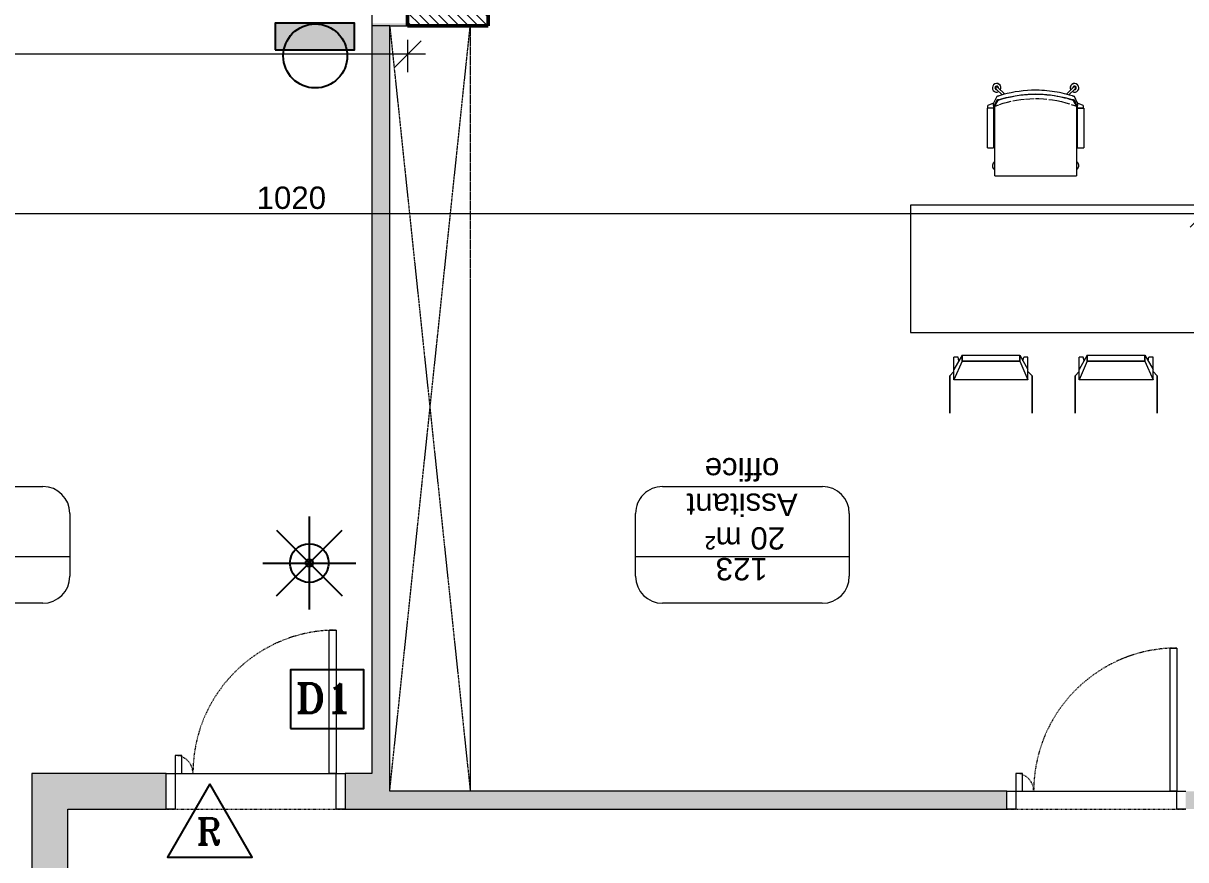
# Model space of a CAD drawing. Header units: centimetres. Extents: x -5566 to 5867, y -120 to 4683.
# Drawn here: x -3425 to -2775, y 3702 to 4169 of the extents above; entities that cross this region are included whole.
import ezdxf
from ezdxf.enums import TextEntityAlignment as Align

# ---------------------------------------------------------------- set-up
doc = ezdxf.new("R2010")
doc.units = ezdxf.units.CM
doc.linetypes.add('Dash', pattern=[0.6, 0.3, -0.3])
doc.linetypes.add('Hidden_2', pattern=[0.6, 0.4, -0.2])
for name, color, linetype, lineweight in [('A-ANNO-DIMS', 211, 'Continuous', 5), ('A-AREA-IDEN', 2, 'Continuous', 5), ('A-DOOR', 31, 'Continuous', 13), ('A-DOOR-FRAM', 31, 'Continuous', 15), ('A-DOOR-HDLN', 31, 'Dash', 15), ('A-FLOR-OVHD', 1, 'Hidden_2', 18), ('A-WALL', 113, 'Continuous', 13), ('A-WALL-PATT', 111, 'Continuous', 20), ('G-IMPT', 8, 'Continuous', 13), ('I-FURN', 30, 'Continuous', 13), ('I-WALL', 2, 'Continuous', 13), ('S-COLS', 52, 'Continuous', 13)]:
    doc.layers.add(name, color=color, linetype=linetype, lineweight=lineweight)
doc.layers.add('sps-security', color=7, linetype='Continuous', true_color=0xff0f4b)
doc.styles.add('Arial', font='arial.ttf', dxfattribs={"height": 12.5})
doc.styles.add('ROMANT', font='romant__.ttf', dxfattribs={"oblique": 20, "height": 2})
doc.dimstyles.new('100_200_2_5mm_Arial_cm', dxfattribs={"dimscale": 30.48, "dimtxt": 12.753242, "dimasz": 0.492126, "dimexe": 0.328084, "dimexo": 0.0625, "dimgap": 0.082021, "dimtad": 1, "dimdec": 0, "dimzin": 0, "dimdsep": 46, "dimtxsty": 'Arial', "dimblk1": 'OBLIQUE', "dimblk2": 'OBLIQUE', "dimsah": 1, "dimcen": 0.09, "dimdle": 0.328084, "dimazin": 0, "dimtfac": 1, "dimtdec": 4, "dimtix": 1, "dimtmove": 0, "dimatfit": 3, "dimfxl": 0.328084, "dimfxlon": 1, "dimtvp": 1, "dimtolj": 1, "dimtzin": 0, "dimlwd": 15, "dimlwe": 15, "dimarcsym": 2})

# ---------------------------------------------------------------- blocks, each defined once
blk = doc.blocks.new('AR_Structural_Columns_Concrete_Rec - 450 x 450mm-V1-Level _9_00')
at = {"layer": 'S-COLS'}
h = blk.add_hatch(dxfattribs=at)
h.set_pattern_fill('FP_3', color=8, style=0, pattern_type=2)
h.set_pattern_definition([(315, (-1797.5, 0), (2.6516504, 2.6516504), [])])
h.paths.add_polyline_path([(-22.5, 3.86), (-22.5, -22.5), (22.5, -22.5), (22.5, 22.5), (-22.5, 22.5)], flags=0)
at = {"layer": 'S-COLS', "lineweight": 50}
for p, q in [((22.5, 22.5), (-22.5, 22.5)), ((-22.5, 22.5), (-22.5, -22.5)), ((22.5, -22.5), (22.5, 22.5)), ((-22.5, -22.5), (22.5, -22.5))]:
    blk.add_line(p, q, dxfattribs=at)
blk = doc.blocks.new('AR_FUR_Chair_Office - AR_FUR_Chair_Office-V99-Level _9_00')
at = {"layer": 'I-FURN'}
for p, q in [((-22.17, 22.06), (-22.06, 22.17)), ((-18.66, 17.76), (-22.17, 21.27)), ((-21.27, 22.17), (-17.25, 18.15)), ((17.25, 18.15), (21.27, 22.17)), ((22.17, 21.27), (18.66, 17.76)), ((22.06, 22.17), (22.17, 22.06)), ((-23.5, 13.21), (-26.67, 11.94)), ((-21.65, 16.89), (-23.5, 13.21)), ((-21.65, 14.8), (-23.5, 11.11)), ((-23.5, 11.94), (-23.5, 13.21)), ((23.5, 13.21), (21.65, 16.89)), ((23.5, 11.11), (21.65, 14.8)), ((26.67, 11.94), (23.5, 13.21)), ((23.5, 13.21), (23.5, 11.94)), ((-23.5, 10.32), (-26.99, 10.32)), ((-26.99, 10.16), (-26.99, 10.32)), ((-26.99, -6.79), (-26.99, 10.16)), ((-26.67, 10.67), (-26.67, 11.94)), ((-26.67, 10.32), (-26.67, 10.67)), ((-23.5, 10.32), (-26.67, 10.32)), ((-23.5, 11.94), (-23.5, 11.11)), ((-22.91, 11.11), (-23.5, 11.11)), ((-23.5, 11.11), (-23.5, 10.32)), ((-23.5, 10.32), (-23.5, 10.16)), ((-23.5, 10.16), (-23.5, -6.79)), ((-22.86, 11.11), (-22.91, 11.11)), ((-22.86, 11.11), (-22.89, 11.11)), ((-22.86, 7.93), (-22.86, 11.14)), ((-22.86, 11.11), (-22.86, 11.11)), ((-22.86, -16.18), (-22.86, 7.93)), ((-22.64, 11.55), (-20.59, 12.29)), ((22.86, 11.14), (22.86, 7.93)), ((22.89, 11.11), (22.86, 11.11)), ((22.91, 11.11), (22.86, 11.11)), ((22.86, 11.11), (22.86, 11.11)), ((22.86, 7.93), (22.86, -16.18)), ((23.5, 11.11), (22.91, 11.11)), ((23.5, 11.11), (23.5, 11.94)), ((23.5, 10.32), (23.5, 11.11)), ((26.99, 10.32), (23.5, 10.32)), ((23.5, 10.16), (23.5, 10.32)), ((23.5, 10.32), (26.67, 10.32)), ((23.5, -6.79), (23.5, 10.16)), ((26.67, 11.94), (26.67, 10.67)), ((26.67, 10.67), (26.67, 10.32)), ((26.99, 10.32), (26.99, 10.16)), ((26.99, 10.16), (26.99, -6.79)), ((-23.5, -4.13), (-22.86, -4.13)), ((22.86, -4.13), (23.5, -4.13)), ((-26.99, -9.43), (-26.99, -6.79)), ((-26.99, -11.46), (-26.99, -9.43)), ((-26.99, -11.72), (-26.99, -11.46)), ((-26.99, -11.72), (-23.5, -11.78)), ((-23.5, -6.79), (-23.5, -9.43)), ((-23.5, -9.43), (-23.5, -11.51)), ((-23.5, -11.51), (-23.5, -11.77)), ((23.5, -9.43), (23.5, -6.79)), ((23.5, -11.51), (23.5, -9.43)), ((23.5, -11.77), (23.5, -11.51)), ((23.5, -11.78), (26.99, -11.72)), ((26.99, -6.79), (26.99, -9.43)), ((26.99, -9.43), (26.99, -11.46)), ((26.99, -11.46), (26.99, -11.72)), ((-22.86, -17), (-22.86, -16.18)), ((-22.86, -24.73), (-22.86, -17)), ((22.86, -16.18), (22.86, -17)), ((22.86, -17), (22.86, -24.73)), ((-22.86, -27.04), (-22.86, -24.73)), ((22.86, -24.73), (22.86, -27.04)), ((-22.86, -27.5), (-22.86, -27.04)), ((-22.86, -27.5), (22.86, -27.5)), ((22.86, -27.04), (22.86, -27.5))]:
    blk.add_line(p, q, dxfattribs=at)
at = {"layer": 'I-FURN', "flags": 128}
for points in [[(-22.17, 22.06), (-22.25, 21.96), (-22.3, 21.85), (-22.33, 21.73), (-22.33, 21.6), (-22.3, 21.48), (-22.25, 21.37), (-22.17, 21.27)], [(-21.27, 22.17), (-21.37, 22.25), (-21.48, 22.3), (-21.6, 22.33), (-21.73, 22.33), (-21.85, 22.3), (-21.96, 22.25), (-22.06, 22.17)], [(22.06, 22.17), (21.96, 22.25), (21.85, 22.3), (21.73, 22.33), (21.6, 22.33), (21.48, 22.3), (21.37, 22.25), (21.27, 22.17)], [(22.17, 21.27), (22.25, 21.37), (22.3, 21.48), (22.33, 21.6), (22.33, 21.73), (22.3, 21.85), (22.25, 21.96), (22.17, 22.06)], [(-22.85, 11.12), (-22.24, 12.35), (-21.63, 13.57), (-21.02, 14.79)], [(-20.97, 17.08), (-21.23, 17.05), (-21.44, 17), (-21.58, 16.95), (-21.65, 16.89)], [(-20.97, 14.99), (-21.23, 14.96), (-21.44, 14.91), (-21.58, 14.86), (-21.65, 14.8)], [(-20.39, 15.18), (-20.64, 15.1), (-20.87, 15.01)], [(-20.39, 15.18), (-16.4, 16.31), (-12.36, 17.18), (-8.26, 17.81), (-4.14, 18.19), (0, 18.32), (4.14, 18.19), (8.26, 17.81), (12.36, 17.18), (16.4, 16.31), (20.39, 15.18)], [(-20.19, 12.43), (-18.08, 13.11), (-15.64, 13.78), (-13.69, 14.24)], [(-12.7, 14.45), (-10.7, 14.83), (-8.2, 15.21), (-6.28, 15.42)], [(-5.61, 15.5), (-3.16, 15.67), (-0.87, 15.74)], [(0, 15.74), (1.89, 15.72), (4.42, 15.59), (6.32, 15.42)], [(7.32, 15.31), (9.44, 15.04), (11.93, 14.61), (14.41, 14.08), (16.85, 13.46), (18.95, 12.83)], [(20.87, 15.01), (20.64, 15.1), (20.39, 15.18)], [(21.65, 16.89), (21.58, 16.95), (21.44, 17), (21.23, 17.05), (20.97, 17.08)], [(21.65, 14.8), (21.58, 14.86), (21.44, 14.91), (21.23, 14.96), (20.97, 14.99)], [(21.02, 14.79), (21.63, 13.57), (22.24, 12.35), (22.85, 11.12)], [(19.89, 12.52), (21.67, 11.92), (22.64, 11.55)]]:
    blk.add_lwpolyline(points, dxfattribs=at)
at = {"layer": 'I-FURN'}
for centre, radius, start, end in [((-21.77, 21.77), 2.41, 135, 299.67056), ((-21.77, 21.77), 2.4, 135, 299.57686), ((-21.77, 21.77), 2.41, 330.32944, 135), ((-21.77, 21.77), 2.4, 330.42314, 135), ((-21.77, 21.77), 1, 135, 275), ((-21.77, 21.77), 1, 355, 135), ((-21.77, 21.77), 0.555, 135, 176.57329), ((-21.77, 21.77), 0.555, 93.42671, 135), ((21.77, 21.77), 2.41, 45, 209.67056), ((21.77, 21.77), 2.4, 45, 209.57686), ((21.77, 21.77), 2.41, 240.32944, 45), ((21.77, 21.77), 2.4, 240.42314, 45), ((21.77, 21.77), 1, 45, 185), ((21.77, 21.77), 1, 265, 45), ((21.77, 21.77), 0.555, 45, 86.57329), ((21.77, 21.77), 0.555, 3.42671, 45), ((-22.86, 13.21), 0.635, 127.5514, 180), ((22.86, 13.21), 0.635, 360, 52.4486), ((-22.91, 11.43), 0.317, 270, 280.55614), ((22.91, 11.43), 0.317, 259.44386, 270), ((-21.77, -21.77), 2.41, 117, 225), ((-21.77, -21.77), 2.4, 117, 225), ((-21.77, -21.77), 2.41, 225, 243.08127), ((-21.77, -21.77), 2.4, 225, 242.91009), ((21.77, -21.77), 2.4, 315, 63), ((21.77, -21.77), 2.41, 315, 63), ((21.77, -21.77), 2.4, 297.08991, 315), ((21.77, -21.77), 2.41, 296.91873, 315)]:
    blk.add_arc(centre, radius, start, end, dxfattribs=at)
for points, knots in [([(20.39, 17.28), (16.73, 18.43), (9.22, 20.11), (-4.62, 20.82), (-14.54, 19.12), (-20.39, 17.28)], [-1, -1, -1, -1, -0.722222, -0.444444, 0, 0, 0, 0]), ([(-20.39, 15.08), (-14.54, 16.92), (-4.62, 18.62), (9.22, 17.92), (16.73, 16.23), (20.39, 15.08)], [0, 0, 0, 0, 0.444444, 0.722222, 1, 1, 1, 1])]:
    blk.add_open_spline(points, degree=3, knots=knots, dxfattribs=at)
for points in [[(-23.42, 13.51), (-23.42, 13.5), (-23.43, 13.49), (-23.43, 13.49)], [(-23.33, 13.63), (-23.34, 13.62), (-23.34, 13.62), (-23.35, 13.61)], [(-21.02, 14.79), (-21.02, 14.8), (-21, 14.81), (-20.97, 14.83), (-20.95, 14.84)], [(-20.87, 17.11), (-20.89, 17.1), (-20.92, 17.09), (-20.95, 17.09), (-20.97, 17.08)], [(-20.87, 15.01), (-20.89, 15.01), (-20.92, 15), (-20.95, 14.99), (-20.97, 14.99)], [(-20.95, 14.84), (-20.93, 14.86), (-20.88, 14.89), (-20.78, 14.94), (-20.66, 14.98), (-20.53, 15.03), (-20.44, 15.07), (-20.39, 15.08)], [(-20.39, 17.28), (-20.47, 17.25), (-20.64, 17.2), (-20.79, 17.14), (-20.87, 17.11)], [(20.87, 17.11), (20.79, 17.14), (20.64, 17.2), (20.47, 17.25), (20.39, 17.28)], [(20.39, 15.08), (20.44, 15.07), (20.53, 15.03), (20.66, 14.98), (20.78, 14.94), (20.88, 14.89), (20.93, 14.86), (20.95, 14.84)], [(20.97, 17.08), (20.95, 17.09), (20.92, 17.09), (20.89, 17.1), (20.87, 17.11)], [(20.97, 14.99), (20.95, 14.99), (20.92, 15), (20.89, 15.01), (20.87, 15.01)], [(20.95, 14.84), (20.97, 14.83), (21, 14.81), (21.02, 14.8), (21.02, 14.79)], [(23.35, 13.61), (23.34, 13.62), (23.34, 13.62), (23.33, 13.63)], [(23.43, 13.49), (23.43, 13.49), (23.42, 13.5), (23.42, 13.51)], [(-22.86, 11.12), (-22.86, 11.12), (-22.86, 11.12), (-22.85, 11.12)], [(22.85, 11.12), (22.86, 11.12), (22.86, 11.12), (22.86, 11.12)]]:
    blk.add_open_spline(points, degree=3, dxfattribs=at)
blk = doc.blocks.new('AR_FUR_Desk_Office - 160_70-376127-Level _9_00')
at = {"layer": 'I-FURN'}
for p, q in [((156.2, 73.1), (-3.8, 73.1)), ((-3.8, 73.1), (-3.8, 1.83)), ((156.2, 1.83), (156.2, 73.1)), ((-3.8, 1.83), (156.2, 1.83))]:
    blk.add_line(p, q, dxfattribs=at)
blk = doc.blocks.new('AR_FUR_Chair_Armless - 12ZSTG16_dwg-385050-Level _9_00')
at = {"layer": 'G-IMPT', "lineweight": 5}
for p, q in [((-57.45, 16.09), (-49.41, 20.68)), ((-57.45, 16.09), (-49.41, 20.68)), ((-56.3, 20.68), (-56.3, 18.38)), ((-49.41, 20.68), (-56.3, 20.68)), ((-54.01, 16.09), (-43.66, 20.68)), ((-54.01, 16.09), (-43.66, 20.68)), ((-43.66, 20.68), (-49.41, 20.68)), ((-48.26, 20.68), (-45.96, 22.98)), ((-45.96, 22.98), (-48.26, 20.68)), ((-45.96, 22.98), (-25, 22.98)), ((-25, 22.98), (-45.96, 22.98)), ((-43.66, 20.68), (-43.66, -20.68)), ((-57.45, -16.09), (-57.45, 16.09)), ((-57.45, 16.09), (-54.01, 16.09)), ((-57.45, -16.09), (-57.45, 16.09)), ((-54.01, 16.09), (-57.45, 16.09)), ((-54.3, 17.89), (-56.3, 18.38)), ((-54.01, -16.09), (-54.01, 16.09)), ((-54.01, 16.09), (-54.01, -16.09)), ((-57.45, -16.09), (-54.01, -16.09)), ((-57.45, -16.09), (-49.41, -20.68)), ((-54.01, -16.09), (-57.45, -16.09)), ((-57.45, -16.09), (-49.41, -20.68)), ((-54.3, -17.89), (-56.3, -18.38)), ((-56.3, -18.38), (-56.3, -20.68)), ((-54.01, -16.09), (-43.66, -20.68)), ((-54.01, -16.09), (-43.66, -20.68)), ((-49.41, -20.68), (-56.3, -20.68)), ((-43.66, -20.68), (-49.41, -20.68)), ((-45.96, -22.98), (-48.26, -20.68)), ((-45.96, -22.98), (-48.26, -20.68)), ((-45.96, -22.98), (-25, -22.98)), ((-25, -22.98), (-45.96, -22.98))]:
    blk.add_line(p, q, dxfattribs=at)
blk = doc.blocks.new('AR_FUR_Chair_Armless - AR_FUR_Chair_Armless-385056-Level _9_00')
blk.add_blockref('AR_FUR_Chair_Armless - 12ZSTG16_dwg-385050-Level _9_00', (0, 0))
blk = doc.blocks.new('AR_Ext_Alum_Dbl_Hinge - W100H240-1562665-Level _9_00')
at = {"layer": 'A-DOOR', "lineweight": 15}
for p, q in [((41.2, 5), (41.2, 85)), ((41.2, 85), (45, 85)), ((45, 85), (45, 5)), ((-41.2, 15), (-45, 15)), ((-45, 15), (-45, 5)), ((-41.2, 5), (-41.2, 15)), ((45, 5), (41.2, 5))]:
    blk.add_line(p, q, dxfattribs=at)
at = {"layer": 'A-DOOR'}
for p, q in [((-50, 5), (-45, 5)), ((-45, 5), (-45, -5)), ((-45, -5), (-50, -5))]:
    blk.add_line(p, q, dxfattribs=at)
at = {"layer": 'A-DOOR', "linetype": 'Dash'}
for centre, radius, start, end in [((45, 5), 80, 90, 180), ((-45, 5), 10, 0, 90)]:
    blk.add_arc(centre, radius, start, end, dxfattribs=at)
at = {"layer": 'A-DOOR-FRAM', "lineweight": 13}
blk.add_line((-45, 5), (45, 5), dxfattribs=at)
at = {"layer": 'A-DOOR-FRAM'}
for p, q in [((45, -5), (45, 5)), ((45, 5), (50, 5)), ((50, -5), (45, -5))]:
    blk.add_line(p, q, dxfattribs=at)
at = {"layer": 'A-DOOR-HDLN'}
for p, q in [((-50, 5), (50, 5)), ((-50, -5), (50, -5))]:
    blk.add_line(p, q, dxfattribs=at)
blk = doc.blocks.new('AR_Ext_Alum_Dbl_Hinge - W100H240-1604147-Level _9_00')
at = {"layer": 'A-DOOR', "lineweight": 15}
for p, q in [((41.2, 10), (41.2, 90)), ((41.2, 90), (45, 90)), ((45, 90), (45, 10)), ((-41.2, 20), (-45, 20)), ((-45, 20), (-45, 10)), ((-41.2, 10), (-41.2, 20)), ((45, 10), (41.2, 10))]:
    blk.add_line(p, q, dxfattribs=at)
at = {"layer": 'A-DOOR'}
for p, q in [((-50, 10), (-45, 10)), ((-45, 10), (-45, -10)), ((-45, -10), (-50, -10))]:
    blk.add_line(p, q, dxfattribs=at)
at = {"layer": 'A-DOOR', "linetype": 'Dash'}
for centre, radius, start, end in [((45, 10), 80, 90, 180), ((-45, 10), 10, 0, 90)]:
    blk.add_arc(centre, radius, start, end, dxfattribs=at)
at = {"layer": 'A-DOOR-FRAM', "lineweight": 13}
blk.add_line((-45, 10), (45, 10), dxfattribs=at)
at = {"layer": 'A-DOOR-FRAM'}
for p, q in [((45, -10), (45, 10)), ((45, 10), (50, 10)), ((50, -10), (45, -10))]:
    blk.add_line(p, q, dxfattribs=at)
at = {"layer": 'A-DOOR-HDLN'}
for p, q in [((-50, 10), (50, 10)), ((-50, -10), (50, -10))]:
    blk.add_line(p, q, dxfattribs=at)
blk = doc.blocks.new('_Oblique')
at = {"color": 0, "linetype": 'ByBlock', "lineweight": -2}
blk.add_line((-0.5, -0.5), (0.5, 0.5), dxfattribs=at)
blk = doc.blocks.new('DIMBLOCK86-Level _9_00')
at = {"layer": 'A-ANNO-DIMS', "color": 0, "lineweight": 15, "transparency": 16777216}
for p, q in [((-2765, 4054.95), (-2765, 4073.05)), ((-2755, 4054.95), (-2755, 4073.05)), ((-2765, 4063.05), (-2780, 4063.05)), ((-2755, 4063.05), (-2765, 4063.05)), ((-2755, 4063.05), (-2740, 4063.05))]:
    blk.add_line(p, q, dxfattribs=at)
at = {"layer": 'Defpoints', "color": 0, "transparency": 16777216}
for p in [(-2765, 4063.05), (-2765, 4053.05), (-2755, 4053.05)]:
    blk.add_point(p, dxfattribs=at)
at = {"layer": 'A-ANNO-DIMS', "color": 0, "lineweight": 15, "transparency": 16777216, "xscale": 15, "yscale": 15, "zscale": 15}
blk.add_blockref('_Oblique', (-2765, 4063.05), dxfattribs=at)
at = {"layer": 'A-ANNO-DIMS', "color": 0, "lineweight": 15, "transparency": 16777216, "xscale": 15, "yscale": 15, "zscale": 15, "rotation": 180}
blk.add_blockref('_Oblique', (-2755, 4063.05), dxfattribs=at)
at = {"layer": 'A-ANNO-DIMS', "color": 0, "lineweight": 15, "transparency": 16777216, "insert": (-2760, 4071.93), "char_height": 12.5, "width": 23.0736, "attachment_point": 5, "style": 'Arial'}
blk.add_mtext('\\A1;10', dxfattribs=at)
blk = doc.blocks.new('DIMBLOCK87-Level _9_00')
at = {"layer": 'A-ANNO-DIMS', "color": 0, "lineweight": 15, "transparency": 16777216}
for p, q in [((-3785, 4054.95), (-3785, 4073.05)), ((-2765, 4054.95), (-2765, 4073.05)), ((-2755, 4063.05), (-3795, 4063.05))]:
    blk.add_line(p, q, dxfattribs=at)
at = {"layer": 'Defpoints', "color": 0, "transparency": 16777216}
for p in [(-3785, 4063.05), (-3785, 4053.05), (-2765, 4053.05)]:
    blk.add_point(p, dxfattribs=at)
at = {"layer": 'A-ANNO-DIMS', "color": 0, "lineweight": 15, "transparency": 16777216, "xscale": 15, "yscale": 15, "zscale": 15, "rotation": 180}
blk.add_blockref('_Oblique', (-3785, 4063.05), dxfattribs=at)
at = {"layer": 'A-ANNO-DIMS', "color": 0, "lineweight": 15, "transparency": 16777216, "xscale": 15, "yscale": 15, "zscale": 15}
blk.add_blockref('_Oblique', (-2765, 4063.05), dxfattribs=at)
at = {"layer": 'A-ANNO-DIMS', "color": 0, "lineweight": 15, "transparency": 16777216, "insert": (-3275, 4071.93), "char_height": 12.5, "width": 46.1471, "attachment_point": 5, "style": 'Arial'}
blk.add_mtext('\\A1;1020', dxfattribs=at)
blk = doc.blocks.new('DIMBLOCK170-Level _9_00')
at = {"layer": 'A-ANNO-DIMS', "color": 0, "lineweight": 15, "transparency": 16777216}
for p, q in [((-3765, 4160.27), (-3765, 4142.18)), ((-3210, 4160.27), (-3210, 4142.18)), ((-3200, 4152.18), (-3775, 4152.18))]:
    blk.add_line(p, q, dxfattribs=at)
at = {"layer": 'Defpoints', "color": 0, "transparency": 16777216}
for p in [(-3765, 4162.18), (-3210, 4162.18), (-3765, 4152.18)]:
    blk.add_point(p, dxfattribs=at)
at = {"layer": 'A-ANNO-DIMS', "color": 0, "lineweight": 15, "transparency": 16777216, "xscale": 15, "yscale": 15, "zscale": 15, "rotation": 180}
blk.add_blockref('_Oblique', (-3765, 4152.18), dxfattribs=at)
at = {"layer": 'A-ANNO-DIMS', "color": 0, "lineweight": 15, "transparency": 16777216, "xscale": 15, "yscale": 15, "zscale": 15}
blk.add_blockref('_Oblique', (-3210, 4152.18), dxfattribs=at)
at = {"layer": 'A-ANNO-DIMS', "color": 0, "lineweight": 15, "transparency": 16777216, "insert": (-3487.5, 4161.04), "char_height": 12.5, "width": 34.6103, "attachment_point": 5, "style": 'Arial'}
blk.add_mtext('\\A1;555', dxfattribs=at)
blk = doc.blocks.new('AR_TAG_Room - Room_Number_Area-320731-Level _9_00')
at = {"layer": 'A-AREA-IDEN'}
for p, q in [((-0.893, 0.519), (0.893, 0.519)), ((-1.195, 0), (-1.195, 0.217)), ((1.195, 0.217), (1.195, 0)), ((-1.195, -0.485), (-1.195, 0)), ((-1.195, 0), (1.195, 0)), ((1.195, 0), (1.195, -0.485)), ((0.895, -0.784), (-0.895, -0.784))]:
    blk.add_line(p, q, dxfattribs=at)
for centre, radius, start, end in [((-0.893, 0.217), 0.302, 90, 180), ((0.893, 0.217), 0.302, 0, 90), ((-0.895, -0.485), 0.3, 180, 270), ((0.895, -0.485), 0.3, 270, 0)]:
    blk.add_arc(centre, radius, start, end, dxfattribs=at)
blk = doc.blocks.new('dom-camare')
blk.add_hatch(color=256).paths.add_polyline_path([(-36.8, 5.7), (36.1, 5.7), (36.1, 30), (-36.8, 30)])
blk.add_lwpolyline([(-36.8, 5.7), (36.1, 5.7), (36.1, 30), (-36.8, 30)], close=True)
blk.add_lwpolyline([(-29.4, 0, -1), (29.4, 0, -1)], format="xyb", close=True)
blk = doc.blocks.new('A$C796E0F47')
at = {"layer": 'sps-security'}
blk.add_lwpolyline([(0, 0), (67.2, 0), (67.2, 53.9), (0, 53.9)], close=True, dxfattribs=at)
at = {"layer": 'sps-security', "style": 'ROMANT', "width": 1.1}
blk.add_text('D1', height=27, dxfattribs=at).set_placement((57.7, 14.5), align=Align.RIGHT)
blk = doc.blocks.new('galay-360')
for p, q in [((-0.1, -42.8), (-0.1, 42.7)), ((-30.2, 30.2), (30.2, -30.2)), ((-30.2, -30.3), (30.2, 30.1)), ((-42.8, -0.1), (42.7, -0.1))]:
    blk.add_line(p, q)
for points in [[(-17.9, -0.1, -1), (17.7, -0.1, -1)], [(-3.6, -0.1, -1), (3.5, -0.1, -1)]]:
    blk.add_lwpolyline(points, format="xyb", close=True)
blk = doc.blocks.new('card-reader')
blk.add_lwpolyline([(0, 67.4), (-38.9, 0), (38.9, 0)], close=True)
at = {"style": 'ROMANT'}
blk.add_text('R', height=24.3, dxfattribs=at).set_placement((10.5, 11.7), align=Align.RIGHT)

msp = doc.modelspace()

# ---------------------------------------------------------------- hatches: boundary and pattern name
at = {"layer": 'A-WALL-PATT'}
msp.add_hatch(color=256, dxfattribs=at).paths.add_polyline_path([(-3230, 4169.49), (-3230, 4167.99), (-3210, 4167.99), (-3210, 4169.49), (-3228.5, 4169.49)], flags=0)
at = {"layer": 'A-WALL-PATT', "lineweight": 13}
for points in [[(-3230, 3750.49), (-3230, 3730.49), (-3220, 3730.49), (-3220, 4167.99), (-3230, 4167.99), (-3230, 4102)], [(-3420, 3580.49), (-3400, 3580.49), (-3400, 3730.49), (-3420, 3730.49)]]:
    msp.add_hatch(color=256, dxfattribs=at).paths.add_polyline_path(points, flags=0)
h = msp.add_hatch(color=256, dxfattribs=at)
h.paths.add_polyline_path([(-3420, 3730.49), (-3345, 3730.49), (-3345, 3750.49), (-3420, 3750.49), (-3420, 3740.49)], flags=0)
h.paths.add_polyline_path([(-3245, 3740.49), (-3245, 3730.49), (-3230, 3730.49), (-3230, 3750.49), (-3245, 3750.49)], flags=0)
h = msp.add_hatch(color=256, dxfattribs=at)
h.paths.add_polyline_path([(-3220, 3730.49), (-2875, 3730.49), (-2875, 3740.49), (-3220, 3740.49)], flags=0)
h.paths.add_polyline_path([(-2775, 3740.49), (-2775, 3730.49), (-2667.5, 3730.49), (-2667.5, 3740.49), (-2765, 3740.49)], flags=0)
h.paths.add_polyline_path([(-2567.5, 3730.49), (-1989.5, 3730.49), (-1989.5, 3740.49), (-2567.5, 3740.49)], flags=0)

# ---------------------------------------------------------------- linework, layer by layer
at = {"layer": 'A-FLOR-OVHD'}
for p, q in [((-3220, 4167.99), (-3175, 3740.49)), ((-3220, 3740.49), (-3175, 4167.99)), ((-3175, 4167.99), (-3175, 3740.49)), ((-3220, 3740.49), (-3220, 4110.49)), ((-3175, 3740.49), (-3220, 3740.49))]:
    msp.add_line(p, q, dxfattribs=at)
at = {"layer": 'A-WALL'}
msp.add_line((-3220, 4167.99), (-3230, 4167.99), dxfattribs=at)
at = {"layer": 'A-WALL', "lineweight": 20}
for p, q in [((-3345, 3750.49), (-3420, 3750.49)), ((-3420, 3750.49), (-3420, 3580.49)), ((-3345, 3730.49), (-3345, 3750.49)), ((-3230, 3750.49), (-3245, 3750.49)), ((-3245, 3750.49), (-3245, 3730.49)), ((-3400, 3730.49), (-3345, 3730.49)), ((-3400, 3580.49), (-3400, 3730.49)), ((-3245, 3730.49), (-3230, 3730.49))]:
    msp.add_line(p, q, dxfattribs=at)
at = {"layer": 'I-WALL', "lineweight": 20}
for p, q in [((-3230, 4190.99), (-3230, 3750.49)), ((-3220, 4167.99), (-3210, 4167.99)), ((-3220, 3740.49), (-3220, 4167.99)), ((-2875, 3740.49), (-3220, 3740.49)), ((-2875, 3730.49), (-2875, 3740.49)), ((-3230, 3730.49), (-2875, 3730.49))]:
    msp.add_line(p, q, dxfattribs=at)

# ---------------------------------------------------------------- block references
at = {"layer": 'A-AREA-IDEN', "xscale": 49.99999999999998, "yscale": 49.99999999999998, "zscale": 49.99999999999998, "rotation": 180}
for p in [(-3458.6, 3871.44), (-3022.82, 3871.44)]:
    msp.add_blockref('AR_TAG_Room - Room_Number_Area-320731-Level _9_00', p, dxfattribs=at)
at = {"layer": 'A-DOOR'}
for name, p in [('AR_Ext_Alum_Dbl_Hinge - W100H240-1604147-Level _9_00', (-3295, 3740.49)), ('AR_Ext_Alum_Dbl_Hinge - W100H240-1562665-Level _9_00', (-2825, 3735.49))]:
    msp.add_blockref(name, p, dxfattribs=at)
at = {"layer": 'I-FURN'}
msp.add_blockref('AR_FUR_Chair_Office - AR_FUR_Chair_Office-V99-Level _9_00', (-2858.93, 4111.67), dxfattribs=at)
for name, p, rotation in [('AR_FUR_Desk_Office - 160_70-376127-Level _9_00', (-2772.73, 4069.77), 179.9999999999982), ('AR_FUR_Chair_Armless - AR_FUR_Chair_Armless-385056-Level _9_00', (-2883.93, 3926.67), 270), ('AR_FUR_Chair_Armless - AR_FUR_Chair_Armless-385056-Level _9_00', (-2813.93, 3926.67), 270)]:
    msp.add_blockref(name, p, dxfattribs=dict(at, rotation=rotation))
at = {"layer": 'S-COLS'}
msp.add_blockref('AR_Structural_Columns_Concrete_Rec - 450 x 450mm-V1-Level _9_00', (-3187.5, 4190.49), dxfattribs=at)
at = {"layer": 'sps-security', "xscale": 0.6084399358734925, "yscale": 0.6084399358734925, "zscale": 0.6084399358734925}
for name, p in [('dom-camare', (-3261.63, 4151.22)), ('galay-360', (-3264.87, 3868.01)), ('A$C796E0F47', (-3275.45, 3775.49)), ('card-reader', (-3320.6, 3703.62))]:
    msp.add_blockref(name, p, dxfattribs=at)

# ---------------------------------------------------------------- texts
at = {"layer": 'A-AREA-IDEN', "char_height": 12.5, "attachment_point": 1, "rotation": 180, "style": 'Arial'}
for s, insert, width in [('office', (-3002.18, 3914.11), 50.5063), ('Assitant', (-2991.93, 3894.27), 74.9578), ('20 m²', (-2998.99, 3875.5), 54.5147), ('123', (-3008.65, 3858.31), 34.8734)]:
    msp.add_mtext(s, dxfattribs=dict(at, insert=insert, width=width))

# ---------------------------------------------------------------- dimensions: what is measured, and where the dimension line sits
at = {"layer": 'A-ANNO-DIMS', "lineweight": 15}
for base, p1, p2, override, picture, middle in [((-3765, 4152.18), (-3210, 4162.18), (-3765, 4162.18), {"dimpost": '<>', "dimfxl": 555}, 'DIMBLOCK170-Level _9_00', (-3487.5, 4161.04)), ((-3785, 4063.05), (-2765, 4053.05), (-3785, 4053.05), {"dimpost": '<>', "dimfxl": 1020}, 'DIMBLOCK87-Level _9_00', (-3275, 4071.93)), ((-2765, 4063.05), (-2755, 4053.05), (-2765, 4053.05), {"dimpost": '<>', "dimfxl": 10}, 'DIMBLOCK86-Level _9_00', (-2760, 4071.93))]:
    dim = msp.add_linear_dim(base=base, p1=p1, p2=p2, dimstyle='100_200_2_5mm_Arial_cm', override=override, dxfattribs=at)
    dim.commit()
    dim.dimension.update_dxf_attribs({"geometry": picture, "text_midpoint": middle})

doc.saveas('drawing.dxf')
